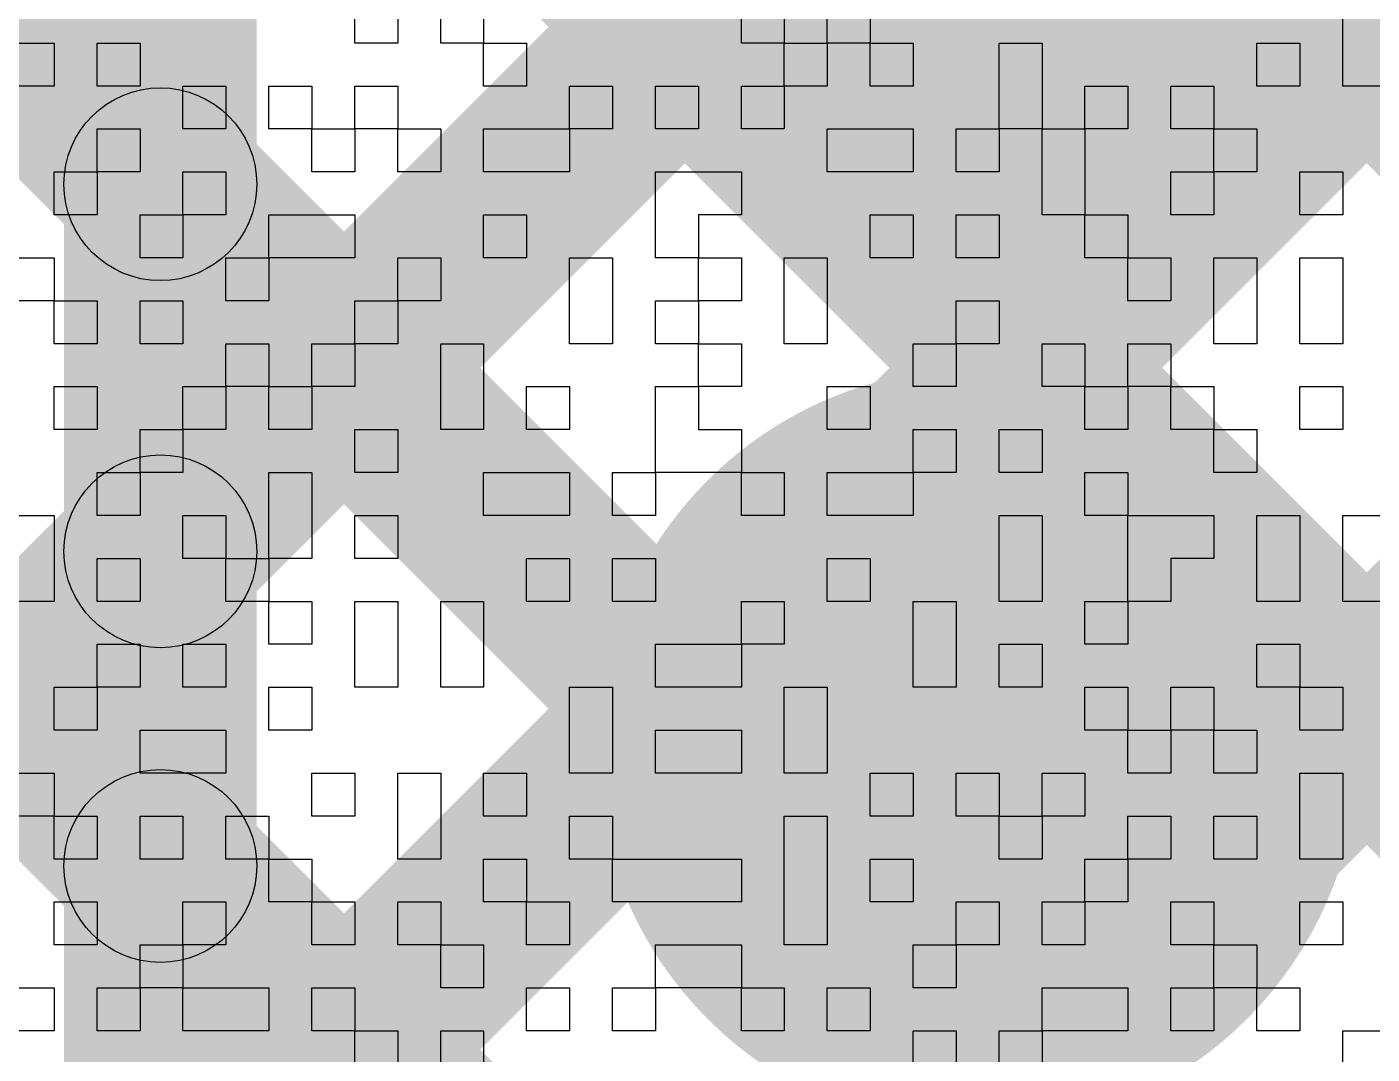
# Model space of a CAD drawing. Header units: millimetres. Extents: x 3.07 to 5.81, y 1.29 to 3.84.
# Drawn here: x 4.7245 to 4.7803, y 3.0404 to 3.083 of the extents above; entities that cross this region are included whole.
import ezdxf

# ---------------------------------------------------------------- set-up
doc = ezdxf.new("R2010")
doc.units = ezdxf.units.MM
doc.header["$MEASUREMENT"] = 0
for name, color, linetype in [('BottomLayer', 5, 'Continuous'), ('BottomOverlay', 54, 'Continuous'), ('BottomSolder', 6, 'Continuous'), ('TopLayer', 1, 'Continuous'), ('TopSolder', 216, 'Continuous'), ('ViaHoleLayer', 16, 'Continuous')]:
    doc.layers.add(name, color=color, linetype=linetype)

msp = doc.modelspace()

# ---------------------------------------------------------------- hatches: boundary and pattern name
at = {"layer": 'BottomLayer'}
for points in [[(4.734, 2.095), (4.726, 2.095), (4.726, 3.432744), (4.734, 3.432744)], [(4.732828, 3.0584), (4.727172, 3.064057), (4.861943, 3.198828), (4.8676, 3.193172)], [(4.732828, 3.001831), (4.727172, 3.007488), (4.918512, 3.198828), (4.924169, 3.193172)], [(4.732828, 3.030115), (4.727172, 3.035772), (4.890228, 3.198828), (4.895885, 3.193172)], [(4.727172, 3.1302), (4.732828, 3.135857), (5.174669, 2.694016), (5.169012, 2.688359)], [(4.727172, 3.101915), (4.732828, 3.107572), (5.146591, 2.69381), (5.140934, 2.688153)], [(4.727172, 3.073631), (4.732828, 3.079288), (5.132934, 2.679183), (5.127277, 2.673526)], [(4.727172, 3.045347), (4.732828, 3.051004), (5.142004, 2.641828), (5.136347, 2.636172)]]:
    msp.add_hatch(color=5, dxfattribs=at).paths.add_polyline_path(points)
h = msp.add_hatch(color=5, dxfattribs=at)
edge = h.paths.add_edge_path()
edge.add_arc((4.763777, 3.089), 0.011811, 0, 360)
h = msp.add_hatch(color=5, dxfattribs=at)
edge = h.paths.add_edge_path()
edge.add_arc((4.73, 3.076459), 0.004, 0, 360)
h = msp.add_hatch(color=5, dxfattribs=at)
edge = h.paths.add_edge_path()
edge.add_arc((4.73, 3.061228), 0.004, 0, 360)
h = msp.add_hatch(color=5, dxfattribs=at)
edge = h.paths.add_edge_path()
edge.add_arc((4.763889, 3.053), 0.011811, 0, 360)
h = msp.add_hatch(color=5, dxfattribs=at)
edge = h.paths.add_edge_path()
edge.add_arc((4.73, 3.048175), 0.004, 0, 360)
at = {"layer": 'BottomSolder'}
h = msp.add_hatch(color=6, dxfattribs=at)
edge = h.paths.add_edge_path()
edge.add_arc((4.763777, 3.089), 0.015811, 0, 360)
h = msp.add_hatch(color=6, dxfattribs=at)
edge = h.paths.add_edge_path()
edge.add_arc((4.763889, 3.053), 0.015811, 0, 360)
at = {"layer": 'TopLayer'}
for points in [[(4.649828, 3.003684), (4.644172, 3.009341), (4.776659, 3.141828), (4.782316, 3.136172)], [(4.649828, 2.9754), (4.644172, 2.981057), (4.804943, 3.141828), (4.8106, 3.136172)], [(4.664631, 3.136172), (4.670288, 3.141828), (4.828167, 2.983949), (4.82251, 2.978293)], [(4.692915, 3.136172), (4.698572, 3.141828), (4.828167, 3.012234), (4.82251, 3.006577)], [(4.7212, 3.136172), (4.726857, 3.141828), (4.828167, 3.040518), (4.82251, 3.034861)], [(4.644172, 3.128347), (4.649828, 3.134004), (4.828167, 2.955665), (4.82251, 2.950008)], [(4.649828, 2.947115), (4.644172, 2.952772), (4.82251, 3.131111), (4.828167, 3.125454)], [(4.649828, 2.918831), (4.644172, 2.924488), (4.82251, 3.102826), (4.828167, 3.09717)]]:
    msp.add_hatch(color=1, dxfattribs=at).paths.add_polyline_path(points)
h = msp.add_hatch(color=1, dxfattribs=at)
edge = h.paths.add_edge_path()
edge.add_arc((4.763777, 3.089), 0.011811, 0, 360)
h = msp.add_hatch(color=1, dxfattribs=at)
edge = h.paths.add_edge_path()
edge.add_arc((4.763889, 3.053), 0.011811, 0, 360)
at = {"layer": 'TopSolder'}
h = msp.add_hatch(color=216, dxfattribs=at)
edge = h.paths.add_edge_path()
edge.add_arc((4.763777, 3.089), 0.015811, 0, 360)
h = msp.add_hatch(color=216, dxfattribs=at)
edge = h.paths.add_edge_path()
edge.add_arc((4.763889, 3.053), 0.015811, 0, 360)
at = {"layer": 'ViaHoleLayer'}
h = msp.add_hatch(color=16, dxfattribs=at)
edge = h.paths.add_edge_path()
edge.add_arc((4.763777, 3.089), 0.007874, 0, 360)
h = msp.add_hatch(color=16, dxfattribs=at)
edge = h.paths.add_edge_path()
edge.add_arc((4.763889, 3.053), 0.007874, 0, 360)

# ---------------------------------------------------------------- linework, layer by layer
at = {"layer": 'BottomLayer'}
for centre in [(4.73, 3.076459), (4.73, 3.061228), (4.73, 3.048175)]:
    msp.add_circle(centre, 0.004, dxfattribs=at)
at = {"layer": 'BottomOverlay'}
for p, q in [((4.738065, 3.082316), (4.738065, 3.084097)), ((4.739847, 3.084097), (4.739847, 3.082316)), ((4.741629, 3.082316), (4.741629, 3.084097)), ((4.74341, 3.084097), (4.74341, 3.082316)), ((4.754101, 3.082316), (4.754101, 3.084097)), ((4.755883, 3.084097), (4.755883, 3.082316)), ((4.757664, 3.082316), (4.757664, 3.084097)), ((4.759446, 3.084097), (4.759446, 3.082316)), ((4.779045, 3.082316), (4.779045, 3.084097)), ((4.723811, 3.082316), (4.725593, 3.082316)), ((4.725593, 3.082316), (4.725593, 3.080534)), ((4.727375, 3.080534), (4.727375, 3.082316)), ((4.727375, 3.082316), (4.729157, 3.082316)), ((4.729157, 3.082316), (4.729157, 3.080534)), ((4.739847, 3.082316), (4.738065, 3.082316)), ((4.74341, 3.082316), (4.741629, 3.082316)), ((4.74341, 3.080534), (4.74341, 3.082316)), ((4.74341, 3.082316), (4.745192, 3.082316)), ((4.745192, 3.082316), (4.745192, 3.080534)), ((4.755883, 3.082316), (4.754101, 3.082316)), ((4.755883, 3.080534), (4.755883, 3.082316)), ((4.755883, 3.082316), (4.757664, 3.082316)), ((4.759446, 3.082316), (4.757664, 3.082316)), ((4.757664, 3.082316), (4.757664, 3.080534)), ((4.759446, 3.080534), (4.759446, 3.082316)), ((4.759446, 3.082316), (4.761228, 3.082316)), ((4.761228, 3.082316), (4.761228, 3.080534)), ((4.764791, 3.080534), (4.764791, 3.082316)), ((4.764791, 3.082316), (4.766573, 3.082316)), ((4.766573, 3.082316), (4.766573, 3.080534)), ((4.775482, 3.080534), (4.775482, 3.082316)), ((4.775482, 3.082316), (4.777263, 3.082316)), ((4.777263, 3.082316), (4.777263, 3.080534)), ((4.779045, 3.080534), (4.779045, 3.082316)), ((4.725593, 3.080534), (4.723811, 3.080534)), ((4.729157, 3.080534), (4.727375, 3.080534)), ((4.730938, 3.078752), (4.730938, 3.080534)), ((4.730938, 3.080534), (4.73272, 3.080534)), ((4.73272, 3.080534), (4.73272, 3.078752)), ((4.734502, 3.078752), (4.734502, 3.080534)), ((4.734502, 3.080534), (4.736283, 3.080534)), ((4.736283, 3.080534), (4.736283, 3.078752)), ((4.738065, 3.078752), (4.738065, 3.080534)), ((4.738065, 3.080534), (4.739847, 3.080534)), ((4.739847, 3.080534), (4.739847, 3.078752)), ((4.745192, 3.080534), (4.74341, 3.080534)), ((4.746974, 3.078752), (4.746974, 3.080534)), ((4.746974, 3.080534), (4.748755, 3.080534)), ((4.748755, 3.080534), (4.748755, 3.078752)), ((4.750537, 3.078752), (4.750537, 3.080534)), ((4.750537, 3.080534), (4.752319, 3.080534)), ((4.752319, 3.080534), (4.752319, 3.078752)), ((4.754101, 3.078752), (4.754101, 3.080534)), ((4.754101, 3.080534), (4.755883, 3.080534)), ((4.757664, 3.080534), (4.755883, 3.080534)), ((4.755883, 3.080534), (4.755883, 3.078752)), ((4.761228, 3.080534), (4.759446, 3.080534)), ((4.764791, 3.078752), (4.764791, 3.080534)), ((4.766573, 3.080534), (4.766573, 3.078752)), ((4.768355, 3.078752), (4.768355, 3.080534)), ((4.768355, 3.080534), (4.770136, 3.080534)), ((4.770136, 3.080534), (4.770136, 3.078752)), ((4.771918, 3.078752), (4.771918, 3.080534)), ((4.771918, 3.080534), (4.7737, 3.080534)), ((4.7737, 3.080534), (4.7737, 3.078752)), ((4.777263, 3.080534), (4.775482, 3.080534)), ((4.780827, 3.080534), (4.779045, 3.080534)), ((4.727375, 3.07697), (4.727375, 3.078752)), ((4.727375, 3.078752), (4.729157, 3.078752)), ((4.729157, 3.078752), (4.729157, 3.07697)), ((4.73272, 3.078752), (4.730938, 3.078752)), ((4.736283, 3.078752), (4.734502, 3.078752)), ((4.736283, 3.07697), (4.736283, 3.078752)), ((4.736283, 3.078752), (4.738065, 3.078752)), ((4.739847, 3.078752), (4.738065, 3.078752)), ((4.738065, 3.078752), (4.738065, 3.07697)), ((4.739847, 3.07697), (4.739847, 3.078752)), ((4.739847, 3.078752), (4.741629, 3.078752)), ((4.741629, 3.078752), (4.741629, 3.07697)), ((4.74341, 3.07697), (4.74341, 3.078752)), ((4.74341, 3.078752), (4.746974, 3.078752)), ((4.748755, 3.078752), (4.746974, 3.078752)), ((4.746974, 3.078752), (4.746974, 3.07697)), ((4.752319, 3.078752), (4.750537, 3.078752)), ((4.755883, 3.078752), (4.754101, 3.078752)), ((4.757664, 3.07697), (4.757664, 3.078752)), ((4.757664, 3.078752), (4.761228, 3.078752)), ((4.761228, 3.078752), (4.761228, 3.07697)), ((4.763009, 3.07697), (4.763009, 3.078752)), ((4.763009, 3.078752), (4.764791, 3.078752)), ((4.766573, 3.078752), (4.764791, 3.078752)), ((4.764791, 3.078752), (4.764791, 3.07697)), ((4.766573, 3.07697), (4.766573, 3.078752)), ((4.766573, 3.078752), (4.768355, 3.078752)), ((4.770136, 3.078752), (4.768355, 3.078752)), ((4.768355, 3.078752), (4.768355, 3.07697)), ((4.7737, 3.078752), (4.771918, 3.078752)), ((4.7737, 3.07697), (4.7737, 3.078752)), ((4.7737, 3.078752), (4.775482, 3.078752)), ((4.775482, 3.078752), (4.775482, 3.07697)), ((4.725593, 3.075189), (4.725593, 3.07697)), ((4.725593, 3.07697), (4.727375, 3.07697)), ((4.729157, 3.07697), (4.727375, 3.07697)), ((4.727375, 3.07697), (4.727375, 3.075189)), ((4.730938, 3.075189), (4.730938, 3.07697)), ((4.730938, 3.07697), (4.73272, 3.07697)), ((4.73272, 3.07697), (4.73272, 3.075189)), ((4.738065, 3.07697), (4.736283, 3.07697)), ((4.741629, 3.07697), (4.739847, 3.07697)), ((4.746974, 3.07697), (4.74341, 3.07697)), ((4.750537, 3.075189), (4.750537, 3.07697)), ((4.750537, 3.07697), (4.754101, 3.07697)), ((4.754101, 3.07697), (4.754101, 3.075189)), ((4.761228, 3.07697), (4.757664, 3.07697)), ((4.764791, 3.07697), (4.763009, 3.07697)), ((4.766573, 3.075189), (4.766573, 3.07697)), ((4.768355, 3.07697), (4.768355, 3.075189)), ((4.771918, 3.075189), (4.771918, 3.07697)), ((4.771918, 3.07697), (4.7737, 3.07697)), ((4.775482, 3.07697), (4.7737, 3.07697)), ((4.7737, 3.07697), (4.7737, 3.075189)), ((4.777263, 3.075189), (4.777263, 3.07697)), ((4.777263, 3.07697), (4.779045, 3.07697)), ((4.779045, 3.07697), (4.779045, 3.075189)), ((4.727375, 3.075189), (4.725593, 3.075189)), ((4.729157, 3.073407), (4.729157, 3.075189)), ((4.729157, 3.075189), (4.730938, 3.075189)), ((4.73272, 3.075189), (4.730938, 3.075189)), ((4.730938, 3.075189), (4.730938, 3.073407)), ((4.734502, 3.073407), (4.734502, 3.075189)), ((4.734502, 3.075189), (4.738065, 3.075189)), ((4.738065, 3.075189), (4.738065, 3.073407)), ((4.74341, 3.073407), (4.74341, 3.075189)), ((4.74341, 3.075189), (4.745192, 3.075189)), ((4.745192, 3.075189), (4.745192, 3.073407)), ((4.750537, 3.073407), (4.750537, 3.075189)), ((4.754101, 3.075189), (4.752319, 3.075189)), ((4.752319, 3.075189), (4.752319, 3.073407)), ((4.759446, 3.073407), (4.759446, 3.075189)), ((4.759446, 3.075189), (4.761228, 3.075189)), ((4.761228, 3.075189), (4.761228, 3.073407)), ((4.763009, 3.073407), (4.763009, 3.075189)), ((4.763009, 3.075189), (4.764791, 3.075189)), ((4.764791, 3.075189), (4.764791, 3.073407)), ((4.768355, 3.075189), (4.766573, 3.075189)), ((4.768355, 3.073407), (4.768355, 3.075189)), ((4.768355, 3.075189), (4.770136, 3.075189)), ((4.770136, 3.075189), (4.770136, 3.073407)), ((4.7737, 3.075189), (4.771918, 3.075189)), ((4.779045, 3.075189), (4.777263, 3.075189)), ((4.723811, 3.073407), (4.725593, 3.073407)), ((4.725593, 3.073407), (4.725593, 3.071625)), ((4.730938, 3.073407), (4.729157, 3.073407)), ((4.73272, 3.071625), (4.73272, 3.073407)), ((4.73272, 3.073407), (4.734502, 3.073407)), ((4.738065, 3.073407), (4.734502, 3.073407)), ((4.734502, 3.073407), (4.734502, 3.071625)), ((4.739847, 3.071625), (4.739847, 3.073407)), ((4.739847, 3.073407), (4.741629, 3.073407)), ((4.741629, 3.073407), (4.741629, 3.071625)), ((4.745192, 3.073407), (4.74341, 3.073407)), ((4.746974, 3.071625), (4.746974, 3.073407)), ((4.746974, 3.073407), (4.748755, 3.073407)), ((4.748755, 3.073407), (4.748755, 3.071625)), ((4.752319, 3.073407), (4.750537, 3.073407)), ((4.752319, 3.071625), (4.752319, 3.073407)), ((4.752319, 3.073407), (4.754101, 3.073407)), ((4.754101, 3.073407), (4.754101, 3.071625)), ((4.755883, 3.071625), (4.755883, 3.073407)), ((4.755883, 3.073407), (4.757664, 3.073407)), ((4.757664, 3.073407), (4.757664, 3.071625)), ((4.761228, 3.073407), (4.759446, 3.073407)), ((4.764791, 3.073407), (4.763009, 3.073407)), ((4.770136, 3.073407), (4.768355, 3.073407)), ((4.770136, 3.071625), (4.770136, 3.073407)), ((4.770136, 3.073407), (4.771918, 3.073407)), ((4.771918, 3.073407), (4.771918, 3.071625)), ((4.7737, 3.071625), (4.7737, 3.073407)), ((4.7737, 3.073407), (4.775482, 3.073407)), ((4.775482, 3.073407), (4.775482, 3.071625)), ((4.777263, 3.071625), (4.777263, 3.073407)), ((4.777263, 3.073407), (4.779045, 3.073407)), ((4.779045, 3.073407), (4.779045, 3.071625)), ((4.725593, 3.071625), (4.723811, 3.071625)), ((4.725593, 3.069843), (4.725593, 3.071625)), ((4.725593, 3.071625), (4.727375, 3.071625)), ((4.727375, 3.071625), (4.727375, 3.069843)), ((4.729157, 3.069843), (4.729157, 3.071625)), ((4.729157, 3.071625), (4.730938, 3.071625)), ((4.730938, 3.071625), (4.730938, 3.069843)), ((4.734502, 3.071625), (4.73272, 3.071625)), ((4.738065, 3.069843), (4.738065, 3.071625)), ((4.738065, 3.071625), (4.739847, 3.071625)), ((4.741629, 3.071625), (4.739847, 3.071625)), ((4.739847, 3.071625), (4.739847, 3.069843)), ((4.746974, 3.069843), (4.746974, 3.071625)), ((4.748755, 3.071625), (4.748755, 3.069843)), ((4.750537, 3.069843), (4.750537, 3.071625)), ((4.750537, 3.071625), (4.752319, 3.071625)), ((4.754101, 3.071625), (4.752319, 3.071625)), ((4.752319, 3.071625), (4.752319, 3.069843)), ((4.755883, 3.069843), (4.755883, 3.071625)), ((4.757664, 3.071625), (4.757664, 3.069843)), ((4.763009, 3.069843), (4.763009, 3.071625)), ((4.763009, 3.071625), (4.764791, 3.071625)), ((4.764791, 3.071625), (4.764791, 3.069843)), ((4.771918, 3.071625), (4.770136, 3.071625)), ((4.7737, 3.069843), (4.7737, 3.071625)), ((4.775482, 3.071625), (4.775482, 3.069843)), ((4.777263, 3.069843), (4.777263, 3.071625)), ((4.779045, 3.071625), (4.779045, 3.069843)), ((4.727375, 3.069843), (4.725593, 3.069843)), ((4.730938, 3.069843), (4.729157, 3.069843)), ((4.73272, 3.068062), (4.73272, 3.069843)), ((4.73272, 3.069843), (4.734502, 3.069843)), ((4.734502, 3.069843), (4.734502, 3.068062)), ((4.736283, 3.068062), (4.736283, 3.069843)), ((4.736283, 3.069843), (4.738065, 3.069843)), ((4.739847, 3.069843), (4.738065, 3.069843)), ((4.738065, 3.069843), (4.738065, 3.068062)), ((4.741629, 3.068062), (4.741629, 3.069843)), ((4.741629, 3.069843), (4.74341, 3.069843)), ((4.74341, 3.069843), (4.74341, 3.068062)), ((4.748755, 3.069843), (4.746974, 3.069843)), ((4.752319, 3.069843), (4.750537, 3.069843)), ((4.752319, 3.068062), (4.752319, 3.069843)), ((4.752319, 3.069843), (4.754101, 3.069843)), ((4.754101, 3.069843), (4.754101, 3.068062)), ((4.757664, 3.069843), (4.755883, 3.069843)), ((4.761228, 3.068062), (4.761228, 3.069843)), ((4.761228, 3.069843), (4.763009, 3.069843)), ((4.764791, 3.069843), (4.763009, 3.069843)), ((4.763009, 3.069843), (4.763009, 3.068062)), ((4.766573, 3.068062), (4.766573, 3.069843)), ((4.766573, 3.069843), (4.768355, 3.069843)), ((4.768355, 3.069843), (4.768355, 3.068062)), ((4.770136, 3.068062), (4.770136, 3.069843)), ((4.770136, 3.069843), (4.771918, 3.069843)), ((4.771918, 3.069843), (4.771918, 3.068062)), ((4.775482, 3.069843), (4.7737, 3.069843)), ((4.779045, 3.069843), (4.777263, 3.069843)), ((4.725593, 3.06628), (4.725593, 3.068062)), ((4.725593, 3.068062), (4.727375, 3.068062)), ((4.727375, 3.068062), (4.727375, 3.06628)), ((4.730938, 3.06628), (4.730938, 3.068062)), ((4.730938, 3.068062), (4.73272, 3.068062)), ((4.734502, 3.068062), (4.73272, 3.068062)), ((4.73272, 3.068062), (4.73272, 3.06628)), ((4.734502, 3.06628), (4.734502, 3.068062)), ((4.734502, 3.068062), (4.736283, 3.068062)), ((4.738065, 3.068062), (4.736283, 3.068062)), ((4.736283, 3.068062), (4.736283, 3.06628)), ((4.741629, 3.06628), (4.741629, 3.068062)), ((4.74341, 3.068062), (4.74341, 3.06628)), ((4.745192, 3.06628), (4.745192, 3.068062)), ((4.745192, 3.068062), (4.746974, 3.068062)), ((4.746974, 3.068062), (4.746974, 3.06628)), ((4.750537, 3.06628), (4.750537, 3.068062)), ((4.750537, 3.068062), (4.752319, 3.068062)), ((4.754101, 3.068062), (4.752319, 3.068062)), ((4.752319, 3.068062), (4.752319, 3.06628)), ((4.757664, 3.06628), (4.757664, 3.068062)), ((4.757664, 3.068062), (4.759446, 3.068062)), ((4.759446, 3.068062), (4.759446, 3.06628)), ((4.763009, 3.068062), (4.761228, 3.068062)), ((4.768355, 3.068062), (4.766573, 3.068062)), ((4.768355, 3.06628), (4.768355, 3.068062)), ((4.768355, 3.068062), (4.770136, 3.068062)), ((4.771918, 3.068062), (4.770136, 3.068062)), ((4.770136, 3.068062), (4.770136, 3.06628)), ((4.771918, 3.06628), (4.771918, 3.068062)), ((4.771918, 3.068062), (4.7737, 3.068062)), ((4.7737, 3.068062), (4.7737, 3.06628)), ((4.777263, 3.06628), (4.777263, 3.068062)), ((4.777263, 3.068062), (4.779045, 3.068062)), ((4.779045, 3.068062), (4.779045, 3.06628)), ((4.727375, 3.06628), (4.725593, 3.06628)), ((4.729157, 3.064498), (4.729157, 3.06628)), ((4.729157, 3.06628), (4.730938, 3.06628)), ((4.73272, 3.06628), (4.730938, 3.06628)), ((4.730938, 3.06628), (4.730938, 3.064498)), ((4.736283, 3.06628), (4.734502, 3.06628)), ((4.738065, 3.064498), (4.738065, 3.06628)), ((4.738065, 3.06628), (4.739847, 3.06628)), ((4.739847, 3.06628), (4.739847, 3.064498)), ((4.74341, 3.06628), (4.741629, 3.06628)), ((4.746974, 3.06628), (4.745192, 3.06628)), ((4.750537, 3.064498), (4.750537, 3.06628)), ((4.752319, 3.06628), (4.754101, 3.06628)), ((4.754101, 3.06628), (4.754101, 3.064498)), ((4.759446, 3.06628), (4.757664, 3.06628)), ((4.761228, 3.064498), (4.761228, 3.06628)), ((4.761228, 3.06628), (4.763009, 3.06628)), ((4.763009, 3.06628), (4.763009, 3.064498)), ((4.764791, 3.064498), (4.764791, 3.06628)), ((4.764791, 3.06628), (4.766573, 3.06628)), ((4.766573, 3.06628), (4.766573, 3.064498)), ((4.770136, 3.06628), (4.768355, 3.06628)), ((4.7737, 3.06628), (4.771918, 3.06628)), ((4.7737, 3.064498), (4.7737, 3.06628)), ((4.7737, 3.06628), (4.775482, 3.06628)), ((4.775482, 3.06628), (4.775482, 3.064498)), ((4.779045, 3.06628), (4.777263, 3.06628)), ((4.727375, 3.062717), (4.727375, 3.064498)), ((4.727375, 3.064498), (4.729157, 3.064498)), ((4.730938, 3.064498), (4.729157, 3.064498)), ((4.729157, 3.064498), (4.729157, 3.062717)), ((4.734502, 3.062717), (4.734502, 3.064498)), ((4.734502, 3.064498), (4.736283, 3.064498)), ((4.736283, 3.064498), (4.736283, 3.062717)), ((4.739847, 3.064498), (4.738065, 3.064498)), ((4.74341, 3.062717), (4.74341, 3.064498)), ((4.74341, 3.064498), (4.746974, 3.064498)), ((4.746974, 3.064498), (4.746974, 3.062717)), ((4.748755, 3.062717), (4.748755, 3.064498)), ((4.748755, 3.064498), (4.750537, 3.064498)), ((4.754101, 3.064498), (4.750537, 3.064498)), ((4.750537, 3.064498), (4.750537, 3.062717)), ((4.754101, 3.062717), (4.754101, 3.064498)), ((4.754101, 3.064498), (4.755883, 3.064498)), ((4.755883, 3.064498), (4.755883, 3.062717)), ((4.757664, 3.062717), (4.757664, 3.064498)), ((4.757664, 3.064498), (4.761228, 3.064498)), ((4.763009, 3.064498), (4.761228, 3.064498)), ((4.761228, 3.064498), (4.761228, 3.062717)), ((4.766573, 3.064498), (4.764791, 3.064498)), ((4.768355, 3.062717), (4.768355, 3.064498)), ((4.768355, 3.064498), (4.770136, 3.064498)), ((4.770136, 3.064498), (4.770136, 3.062717)), ((4.775482, 3.064498), (4.7737, 3.064498)), ((4.723811, 3.062717), (4.725593, 3.062717)), ((4.725593, 3.062717), (4.725593, 3.060935)), ((4.729157, 3.062717), (4.727375, 3.062717)), ((4.730938, 3.060935), (4.730938, 3.062717)), ((4.730938, 3.062717), (4.73272, 3.062717)), ((4.73272, 3.062717), (4.73272, 3.060935)), ((4.734502, 3.060935), (4.734502, 3.062717)), ((4.736283, 3.062717), (4.736283, 3.060935)), ((4.738065, 3.060935), (4.738065, 3.062717)), ((4.738065, 3.062717), (4.739847, 3.062717)), ((4.739847, 3.062717), (4.739847, 3.060935)), ((4.746974, 3.062717), (4.74341, 3.062717)), ((4.750537, 3.062717), (4.748755, 3.062717)), ((4.755883, 3.062717), (4.754101, 3.062717)), ((4.761228, 3.062717), (4.757664, 3.062717)), ((4.764791, 3.060935), (4.764791, 3.062717)), ((4.764791, 3.062717), (4.766573, 3.062717)), ((4.766573, 3.062717), (4.766573, 3.060935)), ((4.770136, 3.062717), (4.768355, 3.062717)), ((4.770136, 3.060935), (4.770136, 3.062717)), ((4.770136, 3.062717), (4.7737, 3.062717)), ((4.7737, 3.062717), (4.7737, 3.060935)), ((4.775482, 3.060935), (4.775482, 3.062717)), ((4.775482, 3.062717), (4.777263, 3.062717)), ((4.777263, 3.062717), (4.777263, 3.060935)), ((4.779045, 3.060935), (4.779045, 3.062717)), ((4.779045, 3.062717), (4.780827, 3.062717)), ((4.725593, 3.060935), (4.725593, 3.059153)), ((4.727375, 3.059153), (4.727375, 3.060935)), ((4.727375, 3.060935), (4.729157, 3.060935)), ((4.729157, 3.060935), (4.729157, 3.059153)), ((4.73272, 3.060935), (4.730938, 3.060935)), ((4.73272, 3.059153), (4.73272, 3.060935)), ((4.73272, 3.060935), (4.734502, 3.060935)), ((4.736283, 3.060935), (4.734502, 3.060935)), ((4.734502, 3.060935), (4.734502, 3.059153)), ((4.739847, 3.060935), (4.738065, 3.060935)), ((4.745192, 3.059153), (4.745192, 3.060935)), ((4.745192, 3.060935), (4.746974, 3.060935)), ((4.746974, 3.060935), (4.746974, 3.059153)), ((4.748755, 3.059153), (4.748755, 3.060935)), ((4.748755, 3.060935), (4.750537, 3.060935)), ((4.750537, 3.060935), (4.750537, 3.059153)), ((4.757664, 3.059153), (4.757664, 3.060935)), ((4.757664, 3.060935), (4.759446, 3.060935)), ((4.759446, 3.060935), (4.759446, 3.059153)), ((4.764791, 3.059153), (4.764791, 3.060935)), ((4.766573, 3.060935), (4.766573, 3.059153)), ((4.770136, 3.059153), (4.770136, 3.060935)), ((4.7737, 3.060935), (4.771918, 3.060935)), ((4.771918, 3.060935), (4.771918, 3.059153)), ((4.775482, 3.059153), (4.775482, 3.060935)), ((4.777263, 3.060935), (4.777263, 3.059153)), ((4.779045, 3.059153), (4.779045, 3.060935)), ((4.725593, 3.059153), (4.723811, 3.059153)), ((4.729157, 3.059153), (4.727375, 3.059153)), ((4.734502, 3.059153), (4.73272, 3.059153)), ((4.734502, 3.057371), (4.734502, 3.059153)), ((4.734502, 3.059153), (4.736283, 3.059153)), ((4.736283, 3.059153), (4.736283, 3.057371)), ((4.738065, 3.057371), (4.738065, 3.059153)), ((4.738065, 3.059153), (4.739847, 3.059153)), ((4.739847, 3.059153), (4.739847, 3.057371)), ((4.741629, 3.057371), (4.741629, 3.059153)), ((4.741629, 3.059153), (4.74341, 3.059153)), ((4.74341, 3.059153), (4.74341, 3.057371)), ((4.746974, 3.059153), (4.745192, 3.059153)), ((4.750537, 3.059153), (4.748755, 3.059153)), ((4.754101, 3.057371), (4.754101, 3.059153)), ((4.754101, 3.059153), (4.755883, 3.059153)), ((4.755883, 3.059153), (4.755883, 3.057371)), ((4.759446, 3.059153), (4.757664, 3.059153)), ((4.761228, 3.057371), (4.761228, 3.059153)), ((4.761228, 3.059153), (4.763009, 3.059153)), ((4.763009, 3.059153), (4.763009, 3.057371)), ((4.766573, 3.059153), (4.764791, 3.059153)), ((4.768355, 3.057371), (4.768355, 3.059153)), ((4.768355, 3.059153), (4.770136, 3.059153)), ((4.771918, 3.059153), (4.770136, 3.059153)), ((4.770136, 3.059153), (4.770136, 3.057371)), ((4.777263, 3.059153), (4.775482, 3.059153)), ((4.782608, 3.059153), (4.779045, 3.059153)), ((4.727375, 3.05559), (4.727375, 3.057371)), ((4.727375, 3.057371), (4.729157, 3.057371)), ((4.729157, 3.057371), (4.729157, 3.05559)), ((4.730938, 3.05559), (4.730938, 3.057371)), ((4.730938, 3.057371), (4.73272, 3.057371)), ((4.73272, 3.057371), (4.73272, 3.05559)), ((4.736283, 3.057371), (4.734502, 3.057371)), ((4.738065, 3.05559), (4.738065, 3.057371)), ((4.739847, 3.057371), (4.739847, 3.05559)), ((4.741629, 3.05559), (4.741629, 3.057371)), ((4.74341, 3.057371), (4.74341, 3.05559)), ((4.750537, 3.05559), (4.750537, 3.057371)), ((4.750537, 3.057371), (4.754101, 3.057371)), ((4.755883, 3.057371), (4.754101, 3.057371)), ((4.754101, 3.057371), (4.754101, 3.05559)), ((4.761228, 3.05559), (4.761228, 3.057371)), ((4.763009, 3.057371), (4.763009, 3.05559)), ((4.764791, 3.05559), (4.764791, 3.057371)), ((4.764791, 3.057371), (4.766573, 3.057371)), ((4.766573, 3.057371), (4.766573, 3.05559)), ((4.770136, 3.057371), (4.768355, 3.057371)), ((4.775482, 3.05559), (4.775482, 3.057371)), ((4.775482, 3.057371), (4.777263, 3.057371)), ((4.777263, 3.057371), (4.777263, 3.05559)), ((4.725593, 3.053808), (4.725593, 3.05559)), ((4.725593, 3.05559), (4.727375, 3.05559)), ((4.729157, 3.05559), (4.727375, 3.05559)), ((4.727375, 3.05559), (4.727375, 3.053808)), ((4.73272, 3.05559), (4.730938, 3.05559)), ((4.734502, 3.053808), (4.734502, 3.05559)), ((4.734502, 3.05559), (4.736283, 3.05559)), ((4.736283, 3.05559), (4.736283, 3.053808)), ((4.739847, 3.05559), (4.738065, 3.05559)), ((4.74341, 3.05559), (4.741629, 3.05559)), ((4.746974, 3.053808), (4.746974, 3.05559)), ((4.746974, 3.05559), (4.748755, 3.05559)), ((4.748755, 3.05559), (4.748755, 3.053808)), ((4.754101, 3.05559), (4.750537, 3.05559)), ((4.755883, 3.053808), (4.755883, 3.05559)), ((4.755883, 3.05559), (4.757664, 3.05559)), ((4.757664, 3.05559), (4.757664, 3.053808)), ((4.763009, 3.05559), (4.761228, 3.05559)), ((4.766573, 3.05559), (4.764791, 3.05559)), ((4.768355, 3.053808), (4.768355, 3.05559)), ((4.768355, 3.05559), (4.770136, 3.05559)), ((4.770136, 3.05559), (4.770136, 3.053808)), ((4.771918, 3.053808), (4.771918, 3.05559)), ((4.771918, 3.05559), (4.7737, 3.05559)), ((4.7737, 3.05559), (4.7737, 3.053808)), ((4.777263, 3.05559), (4.775482, 3.05559)), ((4.777263, 3.053808), (4.777263, 3.05559)), ((4.777263, 3.05559), (4.779045, 3.05559)), ((4.779045, 3.05559), (4.779045, 3.053808)), ((4.727375, 3.053808), (4.725593, 3.053808)), ((4.729157, 3.052026), (4.729157, 3.053808)), ((4.729157, 3.053808), (4.73272, 3.053808)), ((4.73272, 3.053808), (4.73272, 3.052026)), ((4.736283, 3.053808), (4.734502, 3.053808)), ((4.746974, 3.052026), (4.746974, 3.053808)), ((4.748755, 3.053808), (4.748755, 3.052026)), ((4.750537, 3.052026), (4.750537, 3.053808)), ((4.750537, 3.053808), (4.754101, 3.053808)), ((4.754101, 3.053808), (4.754101, 3.052026)), ((4.755883, 3.052026), (4.755883, 3.053808)), ((4.757664, 3.053808), (4.757664, 3.052026)), ((4.770136, 3.053808), (4.768355, 3.053808)), ((4.770136, 3.052026), (4.770136, 3.053808)), ((4.770136, 3.053808), (4.771918, 3.053808)), ((4.7737, 3.053808), (4.771918, 3.053808)), ((4.771918, 3.053808), (4.771918, 3.052026)), ((4.7737, 3.052026), (4.7737, 3.053808)), ((4.7737, 3.053808), (4.775482, 3.053808)), ((4.775482, 3.053808), (4.775482, 3.052026)), ((4.779045, 3.053808), (4.777263, 3.053808)), ((4.723811, 3.052026), (4.725593, 3.052026)), ((4.725593, 3.052026), (4.725593, 3.050244)), ((4.73272, 3.052026), (4.729157, 3.052026)), ((4.736283, 3.050244), (4.736283, 3.052026)), ((4.736283, 3.052026), (4.738065, 3.052026)), ((4.738065, 3.052026), (4.738065, 3.050244)), ((4.739847, 3.050244), (4.739847, 3.052026)), ((4.739847, 3.052026), (4.741629, 3.052026)), ((4.741629, 3.052026), (4.741629, 3.050244)), ((4.74341, 3.050244), (4.74341, 3.052026)), ((4.74341, 3.052026), (4.745192, 3.052026)), ((4.745192, 3.052026), (4.745192, 3.050244)), ((4.748755, 3.052026), (4.746974, 3.052026)), ((4.754101, 3.052026), (4.750537, 3.052026)), ((4.757664, 3.052026), (4.755883, 3.052026)), ((4.759446, 3.050244), (4.759446, 3.052026)), ((4.759446, 3.052026), (4.761228, 3.052026)), ((4.761228, 3.052026), (4.761228, 3.050244)), ((4.763009, 3.050244), (4.763009, 3.052026)), ((4.763009, 3.052026), (4.764791, 3.052026)), ((4.764791, 3.052026), (4.764791, 3.050244)), ((4.766573, 3.050244), (4.766573, 3.052026)), ((4.766573, 3.052026), (4.768355, 3.052026)), ((4.768355, 3.052026), (4.768355, 3.050244)), ((4.771918, 3.052026), (4.770136, 3.052026)), ((4.775482, 3.052026), (4.7737, 3.052026)), ((4.777263, 3.050244), (4.777263, 3.052026)), ((4.777263, 3.052026), (4.779045, 3.052026)), ((4.779045, 3.052026), (4.779045, 3.050244)), ((4.725593, 3.050244), (4.723811, 3.050244)), ((4.725593, 3.048463), (4.725593, 3.050244)), ((4.725593, 3.050244), (4.727375, 3.050244)), ((4.727375, 3.050244), (4.727375, 3.048463)), ((4.729157, 3.048463), (4.729157, 3.050244)), ((4.729157, 3.050244), (4.730938, 3.050244)), ((4.730938, 3.050244), (4.730938, 3.048463)), ((4.73272, 3.048463), (4.73272, 3.050244)), ((4.73272, 3.050244), (4.734502, 3.050244)), ((4.734502, 3.050244), (4.734502, 3.048463)), ((4.738065, 3.050244), (4.736283, 3.050244)), ((4.739847, 3.048463), (4.739847, 3.050244)), ((4.741629, 3.050244), (4.741629, 3.048463)), ((4.745192, 3.050244), (4.74341, 3.050244)), ((4.746974, 3.048463), (4.746974, 3.050244)), ((4.746974, 3.050244), (4.748755, 3.050244)), ((4.748755, 3.050244), (4.748755, 3.048463)), ((4.755883, 3.048463), (4.755883, 3.050244)), ((4.755883, 3.050244), (4.757664, 3.050244)), ((4.757664, 3.050244), (4.757664, 3.048463)), ((4.761228, 3.050244), (4.759446, 3.050244)), ((4.764791, 3.050244), (4.763009, 3.050244)), ((4.764791, 3.048463), (4.764791, 3.050244)), ((4.764791, 3.050244), (4.766573, 3.050244)), ((4.768355, 3.050244), (4.766573, 3.050244)), ((4.766573, 3.050244), (4.766573, 3.048463)), ((4.770136, 3.048463), (4.770136, 3.050244)), ((4.770136, 3.050244), (4.771918, 3.050244)), ((4.771918, 3.050244), (4.771918, 3.048463)), ((4.7737, 3.048463), (4.7737, 3.050244)), ((4.7737, 3.050244), (4.775482, 3.050244)), ((4.775482, 3.050244), (4.775482, 3.048463)), ((4.777263, 3.048463), (4.777263, 3.050244)), ((4.779045, 3.050244), (4.779045, 3.048463)), ((4.727375, 3.048463), (4.725593, 3.048463)), ((4.730938, 3.048463), (4.729157, 3.048463)), ((4.734502, 3.048463), (4.73272, 3.048463)), ((4.734502, 3.046681), (4.734502, 3.048463)), ((4.734502, 3.048463), (4.736283, 3.048463)), ((4.736283, 3.048463), (4.736283, 3.046681)), ((4.741629, 3.048463), (4.739847, 3.048463)), ((4.74341, 3.046681), (4.74341, 3.048463)), ((4.74341, 3.048463), (4.745192, 3.048463)), ((4.745192, 3.048463), (4.745192, 3.046681)), ((4.748755, 3.048463), (4.746974, 3.048463)), ((4.748755, 3.046681), (4.748755, 3.048463)), ((4.748755, 3.048463), (4.754101, 3.048463)), ((4.754101, 3.048463), (4.754101, 3.046681)), ((4.755883, 3.046681), (4.755883, 3.048463)), ((4.757664, 3.048463), (4.757664, 3.046681)), ((4.759446, 3.046681), (4.759446, 3.048463)), ((4.759446, 3.048463), (4.761228, 3.048463)), ((4.761228, 3.048463), (4.761228, 3.046681)), ((4.766573, 3.048463), (4.764791, 3.048463)), ((4.768355, 3.046681), (4.768355, 3.048463)), ((4.768355, 3.048463), (4.770136, 3.048463)), ((4.771918, 3.048463), (4.770136, 3.048463)), ((4.770136, 3.048463), (4.770136, 3.046681)), ((4.775482, 3.048463), (4.7737, 3.048463)), ((4.779045, 3.048463), (4.777263, 3.048463)), ((4.725593, 3.044899), (4.725593, 3.046681)), ((4.725593, 3.046681), (4.727375, 3.046681)), ((4.727375, 3.046681), (4.727375, 3.044899)), ((4.730938, 3.044899), (4.730938, 3.046681)), ((4.730938, 3.046681), (4.73272, 3.046681)), ((4.73272, 3.046681), (4.73272, 3.044899)), ((4.736283, 3.046681), (4.734502, 3.046681)), ((4.736283, 3.044899), (4.736283, 3.046681)), ((4.736283, 3.046681), (4.738065, 3.046681)), ((4.738065, 3.046681), (4.738065, 3.044899)), ((4.739847, 3.044899), (4.739847, 3.046681)), ((4.739847, 3.046681), (4.741629, 3.046681)), ((4.741629, 3.046681), (4.741629, 3.044899)), ((4.745192, 3.046681), (4.74341, 3.046681)), ((4.745192, 3.044899), (4.745192, 3.046681)), ((4.745192, 3.046681), (4.746974, 3.046681)), ((4.746974, 3.046681), (4.746974, 3.044899)), ((4.754101, 3.046681), (4.748755, 3.046681)), ((4.755883, 3.044899), (4.755883, 3.046681)), ((4.757664, 3.046681), (4.757664, 3.044899)), ((4.761228, 3.046681), (4.759446, 3.046681)), ((4.763009, 3.044899), (4.763009, 3.046681)), ((4.763009, 3.046681), (4.764791, 3.046681)), ((4.764791, 3.046681), (4.764791, 3.044899)), ((4.766573, 3.044899), (4.766573, 3.046681)), ((4.766573, 3.046681), (4.768355, 3.046681)), ((4.770136, 3.046681), (4.768355, 3.046681)), ((4.768355, 3.046681), (4.768355, 3.044899)), ((4.771918, 3.044899), (4.771918, 3.046681)), ((4.771918, 3.046681), (4.7737, 3.046681)), ((4.7737, 3.046681), (4.7737, 3.044899)), ((4.777263, 3.044899), (4.777263, 3.046681)), ((4.777263, 3.046681), (4.779045, 3.046681)), ((4.779045, 3.046681), (4.779045, 3.044899)), ((4.727375, 3.044899), (4.725593, 3.044899)), ((4.729157, 3.043118), (4.729157, 3.044899)), ((4.729157, 3.044899), (4.730938, 3.044899)), ((4.73272, 3.044899), (4.730938, 3.044899)), ((4.730938, 3.044899), (4.730938, 3.043118)), ((4.738065, 3.044899), (4.736283, 3.044899)), ((4.741629, 3.044899), (4.739847, 3.044899)), ((4.741629, 3.043118), (4.741629, 3.044899)), ((4.741629, 3.044899), (4.74341, 3.044899)), ((4.74341, 3.044899), (4.74341, 3.043118)), ((4.746974, 3.044899), (4.745192, 3.044899)), ((4.750537, 3.043118), (4.750537, 3.044899)), ((4.750537, 3.044899), (4.754101, 3.044899)), ((4.754101, 3.044899), (4.754101, 3.043118)), ((4.757664, 3.044899), (4.755883, 3.044899)), ((4.761228, 3.043118), (4.761228, 3.044899)), ((4.761228, 3.044899), (4.763009, 3.044899)), ((4.764791, 3.044899), (4.763009, 3.044899)), ((4.763009, 3.044899), (4.763009, 3.043118)), ((4.768355, 3.044899), (4.766573, 3.044899)), ((4.7737, 3.044899), (4.771918, 3.044899)), ((4.7737, 3.043118), (4.7737, 3.044899)), ((4.7737, 3.044899), (4.775482, 3.044899)), ((4.775482, 3.044899), (4.775482, 3.043118)), ((4.779045, 3.044899), (4.777263, 3.044899)), ((4.723811, 3.043118), (4.725593, 3.043118)), ((4.725593, 3.043118), (4.725593, 3.041336)), ((4.727375, 3.041336), (4.727375, 3.043118)), ((4.727375, 3.043118), (4.729157, 3.043118)), ((4.730938, 3.043118), (4.729157, 3.043118)), ((4.729157, 3.043118), (4.729157, 3.041336)), ((4.730938, 3.041336), (4.730938, 3.043118)), ((4.730938, 3.043118), (4.734502, 3.043118)), ((4.734502, 3.043118), (4.734502, 3.041336)), ((4.736283, 3.041336), (4.736283, 3.043118)), ((4.736283, 3.043118), (4.738065, 3.043118)), ((4.738065, 3.043118), (4.738065, 3.041336)), ((4.74341, 3.043118), (4.741629, 3.043118)), ((4.745192, 3.041336), (4.745192, 3.043118)), ((4.745192, 3.043118), (4.746974, 3.043118)), ((4.746974, 3.043118), (4.746974, 3.041336)), ((4.748755, 3.041336), (4.748755, 3.043118)), ((4.748755, 3.043118), (4.750537, 3.043118)), ((4.754101, 3.043118), (4.750537, 3.043118)), ((4.750537, 3.043118), (4.750537, 3.041336)), ((4.754101, 3.041336), (4.754101, 3.043118)), ((4.754101, 3.043118), (4.755883, 3.043118)), ((4.755883, 3.043118), (4.755883, 3.041336)), ((4.757664, 3.041336), (4.757664, 3.043118)), ((4.757664, 3.043118), (4.759446, 3.043118)), ((4.759446, 3.043118), (4.759446, 3.041336)), ((4.763009, 3.043118), (4.761228, 3.043118)), ((4.766573, 3.041336), (4.766573, 3.043118)), ((4.766573, 3.043118), (4.770136, 3.043118)), ((4.770136, 3.043118), (4.770136, 3.041336)), ((4.771918, 3.041336), (4.771918, 3.043118)), ((4.771918, 3.043118), (4.7737, 3.043118)), ((4.775482, 3.043118), (4.7737, 3.043118)), ((4.7737, 3.043118), (4.7737, 3.041336)), ((4.775482, 3.041336), (4.775482, 3.043118)), ((4.775482, 3.043118), (4.777263, 3.043118)), ((4.777263, 3.043118), (4.777263, 3.041336)), ((4.725593, 3.041336), (4.723811, 3.041336)), ((4.729157, 3.041336), (4.727375, 3.041336)), ((4.734502, 3.041336), (4.730938, 3.041336)), ((4.738065, 3.041336), (4.736283, 3.041336)), ((4.738065, 3.039554), (4.738065, 3.041336)), ((4.738065, 3.041336), (4.739847, 3.041336)), ((4.739847, 3.041336), (4.739847, 3.039554)), ((4.741629, 3.039554), (4.741629, 3.041336)), ((4.741629, 3.041336), (4.74341, 3.041336)), ((4.74341, 3.041336), (4.74341, 3.039554)), ((4.746974, 3.041336), (4.745192, 3.041336)), ((4.750537, 3.041336), (4.748755, 3.041336)), ((4.755883, 3.041336), (4.754101, 3.041336)), ((4.759446, 3.041336), (4.757664, 3.041336)), ((4.761228, 3.039554), (4.761228, 3.041336)), ((4.761228, 3.041336), (4.763009, 3.041336)), ((4.763009, 3.041336), (4.763009, 3.039554)), ((4.764791, 3.039554), (4.764791, 3.041336)), ((4.764791, 3.041336), (4.766573, 3.041336)), ((4.770136, 3.041336), (4.766573, 3.041336)), ((4.766573, 3.041336), (4.766573, 3.039554)), ((4.7737, 3.041336), (4.771918, 3.041336)), ((4.777263, 3.041336), (4.775482, 3.041336)), ((4.779045, 3.039554), (4.779045, 3.041336)), ((4.779045, 3.041336), (4.780827, 3.041336))]:
    msp.add_line(p, q, dxfattribs=at)

doc.saveas('drawing.dxf')
